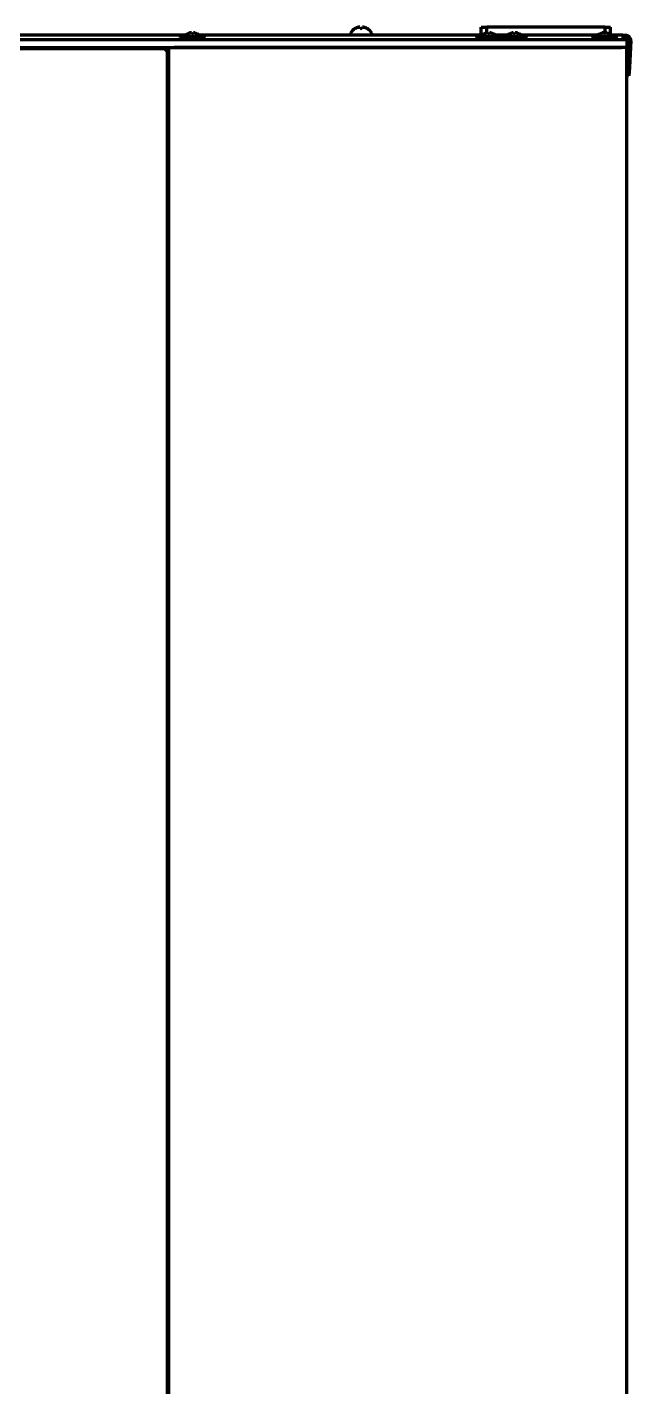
# Model space of a CAD drawing. Header units: inches. Extents: x 904 to 7172, y 213 to 5528.
# Drawn here: x 3467 to 3691, y 3203 to 3708 of the extents above; entities that cross this region are included whole.
import ezdxf

# ---------------------------------------------------------------- set-up
doc = ezdxf.new("R2010")
doc.units = ezdxf.units.IN

msp = doc.modelspace()

# ---------------------------------------------------------------- linework, layer by layer
at = {"linetype": 'Continuous', "lineweight": 70}
for p, q in [((3527.49, 3705.7), (3527.49, 3706.1)), ((3528.24, 3706.1), (3528.24, 3705.7)), ((3588.22, 3707.67), (3588.22, 3707.7)), ((3592.82, 3707.7), (3592.82, 3707.67)), ((3635.12, 3708.22), (3637.12, 3708.22)), ((3635.12, 3705.22), (3635.12, 3708.22)), ((3681.12, 3708.22), (3637.12, 3708.22)), ((3637.12, 3706.11), (3637.12, 3708.22)), ((3637.49, 3705.7), (3637.49, 3706.1)), ((3638.24, 3706.1), (3638.24, 3705.7)), ((3646.99, 3705.7), (3646.99, 3706.1)), ((3647.74, 3706.1), (3647.74, 3705.7)), ((3680.49, 3705.7), (3680.49, 3706.1)), ((3681.12, 3708.22), (3683.12, 3708.22)), ((3681.12, 3705.71), (3681.12, 3708.22)), ((3681.24, 3706.1), (3681.24, 3705.7)), ((3683.12, 3705.47), (3683.12, 3708.22)), ((2801.12, 3703.72), (3687.12, 3703.72)), ((3525.31, 3705.22), (2962.93, 3705.22)), ((3523.37, 3704.32), (3523.37, 3704.12)), ((3527.87, 3704.72), (3523.77, 3704.72)), ((3525.99, 3705.72), (3525.99, 3705.7)), ((3531.97, 3704.72), (3527.87, 3704.72)), ((3529.74, 3705.7), (3529.74, 3705.72)), ((3635.31, 3705.22), (3530.4, 3705.22)), ((3532.37, 3704.12), (3532.37, 3704.32)), ((3586.52, 3705.82), (3586.52, 3705.62)), ((3594.52, 3705.62), (3594.52, 3705.82)), ((3633.37, 3704.32), (3633.37, 3704.12)), ((3637.87, 3704.72), (3633.77, 3704.72)), ((3635.99, 3705.72), (3635.99, 3705.7)), ((3641.97, 3704.72), (3637.87, 3704.72)), ((3639.74, 3705.7), (3639.74, 3705.72)), ((3644.82, 3705.22), (3640.42, 3705.22)), ((3642.37, 3704.12), (3642.37, 3704.32)), ((3642.87, 3704.32), (3642.87, 3704.12)), ((3647.37, 3704.72), (3643.27, 3704.72)), ((3645.49, 3705.72), (3645.49, 3705.7)), ((3651.47, 3704.72), (3647.37, 3704.72)), ((3649.24, 3705.7), (3649.24, 3705.72)), ((3678.32, 3705.22), (3649.92, 3705.22)), ((3651.87, 3704.12), (3651.87, 3704.32)), ((3676.37, 3704.32), (3676.37, 3704.12)), ((3680.87, 3704.72), (3676.77, 3704.72)), ((3678.99, 3705.72), (3678.99, 3705.7)), ((3684.97, 3704.72), (3680.87, 3704.72)), ((3682.74, 3705.7), (3682.74, 3705.72)), ((3687.62, 3705.22), (3683.41, 3705.22)), ((3685.37, 3704.12), (3685.37, 3704.32)), ((3687.12, 3703.72), (3689.12, 3703.72)), ((3687.62, 3705.22), (3688.62, 3705.22)), ((3687.62, 3705.22), (3687.62, 3703.72)), ((3687.62, 3704.22), (3688.62, 3704.22)), ((3689.12, 3703.72), (3689.12, 3700.72)), ((3689.62, 3703.17), (3689.12, 3693.65)), ((3690.62, 3703.12), (3690.1, 3693.22)), ((2801.12, 3700.72), (3687.12, 3700.72)), ((3518.62, 3700.22), (2969.62, 3700.22)), ((3483.12, 3700.72), (3483.12, 3700.22)), ((3518.62, 3700.22), (3517.62, 3699.22)), ((3518.12, 3700.72), (3518.12, 3700.22)), ((3518.62, 2250.82), (3518.62, 3700.22)), ((3519.12, 2250.74), (3519.12, 3700.72)), ((3687.12, 3700.72), (3521.12, 3700.72)), ((3689.12, 3700.72), (3687.12, 3700.72)), ((3689.12, 3700.72), (3687.12, 3700.72)), ((3689.12, 2052.72), (3689.12, 3700.72)), ((3690.1, 3693.22), (3689.94, 3690.22)), ((3689.94, 3690.22), (3689.12, 3690.26)), ((3519.12, 3669.22), (3518.62, 3669.22)), ((3519.12, 3668.72), (3518.62, 3668.72)), ((3519.12, 3628.72), (3518.62, 3628.72)), ((3519.12, 3628.22), (3518.62, 3628.22))]:
    msp.add_line(p, q, dxfattribs=at)
for centre, radius, start, end in [((3527.87, 3702.47), 3.73, 103.5627, 120.1668), ((3527.87, 3702.47), 3.73, 59.8332, 76.4373), ((3586.92, 3705.82), 0.4, 149.6988, 180), ((3590.72, 3703.6), 4.8, 121.3727, 149.6988), ((3590.32, 3703.6), 4.8, 30.3012, 58.6273), ((3594.12, 3705.82), 0.4, 0, 30.3012), ((3637.87, 3702.47), 3.73, 103.5627, 120.1668), ((3637.87, 3702.47), 3.73, 59.8332, 76.4373), ((3647.37, 3702.47), 3.73, 103.5627, 120.1668), ((3647.37, 3702.47), 3.73, 59.8332, 76.4373), ((3680.87, 3702.47), 3.73, 103.5627, 120.1668), ((3680.87, 3702.47), 3.73, 59.8332, 76.4373), ((3523.77, 3704.32), 0.4, 90, 180), ((3523.77, 3704.12), 0.4, 180, 270), ((3527.87, 3702.47), 3.75, 120, 143.1301), ((3527.87, 3702.47), 3.25, 83.3693, 96.6307), ((3527.87, 3702.47), 3.75, 36.8699, 60), ((3531.97, 3704.32), 0.4, 0, 90), ((3531.97, 3704.12), 0.4, 270, 0), ((3586.92, 3705.62), 0.4, 180, 270), ((3594.12, 3705.62), 0.4, 270, 0), ((3633.77, 3704.32), 0.4, 90, 180), ((3633.77, 3704.12), 0.4, 180, 270), ((3637.87, 3702.47), 3.75, 120, 143.1301), ((3637.87, 3702.47), 3.25, 83.3693, 96.6307), ((3637.87, 3702.47), 3.75, 36.8699, 60), ((3641.97, 3704.32), 0.4, 0, 90), ((3641.97, 3704.12), 0.4, 270, 0), ((3643.27, 3704.32), 0.4, 90, 180), ((3643.27, 3704.12), 0.4, 180, 270), ((3647.37, 3702.47), 3.75, 120, 143.1301), ((3647.37, 3702.47), 3.25, 83.3693, 96.6307), ((3647.37, 3702.47), 3.75, 36.8699, 60), ((3651.47, 3704.32), 0.4, 0, 90), ((3651.47, 3704.12), 0.4, 270, 0), ((3676.77, 3704.32), 0.4, 90, 180), ((3676.77, 3704.12), 0.4, 180, 270), ((3680.87, 3702.47), 3.75, 120, 143.1301), ((3680.87, 3702.47), 3.25, 83.3693, 96.6307), ((3680.87, 3702.47), 3.75, 36.8699, 60), ((3684.97, 3704.32), 0.4, 0, 90), ((3684.97, 3704.12), 0.4, 270, 0), ((3687.12, 3702.12), 2, 53.1274, 75.5208), ((3688.62, 3703.22), 2, 357, 90), ((3688.62, 3703.22), 1, 357, 90), ((3518.62, 3668.22), 1, 60.0005, 90)]:
    msp.add_arc(centre, radius, start, end, dxfattribs=at)
for centre, major_axis, start_param, end_param in [((3527.24, 3702.47), (0, -3.64), 3.044426, 3.23876), ((3528.49, 3702.47), (0, 3.64), 6.186018, 6.380352), ((3637.24, 3702.47), (0, -3.64), 3.044426, 3.23876), ((3638.49, 3702.47), (0, 3.64), 6.186018, 6.380352), ((3646.74, 3702.47), (0, -3.64), 3.044426, 3.23876), ((3647.99, 3702.47), (0, 3.64), 6.186018, 6.380352), ((3680.24, 3702.47), (0, -3.64), 3.044426, 3.23876), ((3681.49, 3702.47), (0, 3.64), 6.186018, 6.380352)]:
    msp.add_ellipse(centre, major_axis=major_axis, ratio=0.707107, start_param=start_param, end_param=end_param, dxfattribs=at)
for points in [[(3589.52, 3708.22), (3589.46, 3708.2), (3589.36, 3708.17), (3589.19, 3708.12), (3589.04, 3708.07), (3588.88, 3708.01), (3588.73, 3707.94), (3588.57, 3707.86), (3588.41, 3707.78), (3588.28, 3707.71), (3588.22, 3707.67)], [(3590.02, 3708.22), (3589.99, 3708.22), (3589.94, 3708.23), (3589.87, 3708.23), (3589.8, 3708.23), (3589.73, 3708.23), (3589.66, 3708.23), (3589.59, 3708.23), (3589.54, 3708.22), (3589.52, 3708.22)], [(3591.02, 3707.67), (3590.85, 3707.69), (3590.52, 3707.71), (3590.19, 3707.69), (3590.02, 3707.67)], [(3591.52, 3708.22), (3591.49, 3708.22), (3591.45, 3708.23), (3591.38, 3708.23), (3591.3, 3708.23), (3591.23, 3708.23), (3591.16, 3708.23), (3591.09, 3708.23), (3591.04, 3708.22), (3591.02, 3708.22)], [(3591.02, 3708.22), (3591.02, 3708.2), (3591.02, 3708.17), (3591.02, 3708.12), (3591.02, 3708.07), (3591.02, 3708.01), (3591.02, 3707.94), (3591.02, 3707.86), (3591.02, 3707.78), (3591.02, 3707.71), (3591.02, 3707.67)]]:
    msp.add_open_spline(points, degree=3, dxfattribs=at)
for points in [[(3590.02, 3707.67), (3590.02, 3707.79), (3590.02, 3707.9), (3590.02, 3708.04), (3590.02, 3708.08), (3590.02, 3708.15), (3590.02, 3708.19), (3590.02, 3708.22)], [(3592.82, 3707.67), (3592.62, 3707.79), (3592.41, 3707.9), (3592.08, 3708.04), (3591.97, 3708.08), (3591.75, 3708.15), (3591.63, 3708.19), (3591.52, 3708.22)]]:
    msp.add_open_spline(points, degree=3, knots=[0, 0, 0, 0, 0.5, 0.5, 0.75, 0.75, 1, 1, 1, 1], dxfattribs=at)

doc.saveas('drawing.dxf')
